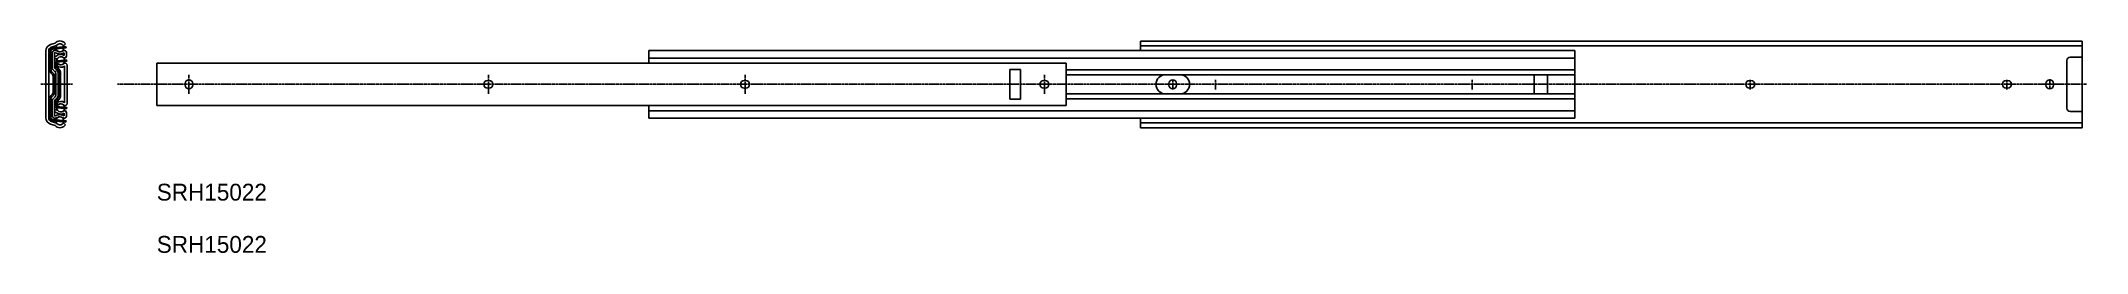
# Model space of a CAD drawing. Extents: x -59 to 1156, y 10 to 136.
import ezdxf

# ---------------------------------------------------------------- set-up
doc = ezdxf.new("R2010")
doc.units = 0
doc.linetypes.add('CENTER', pattern=[2, 1.25, -0.25, 0.25, -0.25])
doc.layers.get('0').update_dxf_attribs({"linetype": 'CONTINUOUS'})
doc.layers.add('CENTER', color=1, linetype='CENTER')

msp = doc.modelspace()

# ---------------------------------------------------------------- linework, layer by layer
at = {"color": 7, "linetype": 'CONTINUOUS'}
for p, q in [((-53, 133.7), (-50.4, 134.5)), ((-45.3, 132.9), (-44.1, 134)), ((-44.6, 134.5), (-44.1, 134)), ((594.2, 135.7), (1153.2, 135.7)), ((594.2, 135.7), (594.2, 130.1)), ((1153.2, 135.7), (1153.2, 84.2)), ((-55.8, 90.1), (-55.8, 129.9)), ((-54.1, 90.1), (-54.1, 129.9)), ((-53.7, 119.1), (-53.7, 129.4)), ((-52.9, 119.1), (-52.9, 129.4)), ((-52.5, 132.1), (-49.5, 133.1)), ((-52.1, 128.6), (-52.1, 120.1)), ((-51.7, 131.6), (-43.9, 132.4)), ((-51.6, 130.8), (-43.8, 131.7)), ((-50.8, 128.6), (-50.8, 120.1)), ((-49.9, 126.6), (-50.8, 126.5)), ((-49.5, 125.2), (-50.8, 125.1)), ((-50.6, 123.8), (-43.5, 124.6)), ((-50.6, 121.9), (-50.6, 123.8)), ((-49.8, 123.1), (-43.4, 123.8)), ((-49.8, 121.9), (-49.8, 123.1)), ((-49.5, 128.4), (-49, 128.2)), ((-48.5, 122.1), (-49.4, 121)), ((-48.9, 129.7), (-48.4, 129.5)), ((-45.2, 130.1), (-46.6, 129.5)), ((-44.9, 128.7), (-46.1, 128.2)), ((-45.8, 133.4), (-45.3, 132.9)), ((-44.9, 127.1), (-44.9, 128.7)), ((-43.9, 132.4), (-43.8, 131.7)), ((-43.6, 126.9), (-43.6, 128.9)), ((-43.5, 124.6), (-43.4, 123.8)), ((550, 122.6), (10, 122.6)), ((10, 122.6), (10, 97.4)), ((852.1, 130.1), (302.1, 130.1)), ((302.1, 130.1), (302.1, 122.6)), ((852.1, 125.6), (302.1, 125.6)), ((550, 97.4), (550, 122.6)), ((1153.2, 132.9), (594.2, 132.9)), ((852.1, 89.9), (852.1, 130.1)), ((1144.2, 124.1), (1144.2, 95.9)), ((1153.2, 126.1), (1146.2, 126.1)), ((-52.6, 116.7), (-52, 116.1)), ((-52.1, 117.2), (-51.5, 116.7)), ((-51.5, 114.8), (-51.5, 105.2)), ((-50.9, 117.9), (-50.6, 117.7)), ((-50.7, 114.8), (-50.7, 105.2)), ((-50.2, 119.1), (-49.9, 118.9)), ((-49.9, 103.5), (-49.9, 116.5)), ((-49.3, 119.1), (-48.6, 118.4)), ((-48.8, 119.7), (-48.1, 119)), ((-48.5, 103.5), (-48.5, 116.5)), ((-48, 102.8), (-48, 117.2)), ((-47.2, 102.8), (-47.2, 117.2)), ((-44.7, 99.1), (-44.7, 120.9)), ((-43.1, 121.2), (-43.1, 98.8)), ((26.8, 110.4), (26.8, 109.6)), ((31.3, 110.4), (31.3, 109.6)), ((206.5, 112.2), (207.3, 112.2)), ((358.9, 112.2), (359.7, 112.2)), ((516.5, 118.8), (516.5, 101.2)), ((516.5, 118.8), (522.9, 118.8)), ((522.9, 101.2), (522.9, 118.8)), ((536.7, 112.2), (537.5, 112.2)), ((852.1, 118.6), (550, 118.6)), ((852.1, 115.7), (550, 115.7)), ((609, 115.7), (613.3, 115.7)), ((611, 109.6), (611, 110.4)), ((617.6, 115.7), (613.3, 115.7)), ((615.5, 109.6), (615.5, 110.4)), ((827.9, 115.7), (827.9, 104.3)), ((835.8, 104.3), (835.8, 115.7)), ((956.6, 112.2), (955.8, 112.2)), ((1109, 112.2), (1108.2, 112.2)), ((1131.7, 110.4), (1131.7, 109.6)), ((1136.2, 110.4), (1136.2, 109.6)), ((-53.7, 100.9), (-53.7, 90.6)), ((-52.9, 100.9), (-52.9, 90.6)), ((-52.6, 103.3), (-52, 103.9)), ((-52.1, 102.8), (-51.5, 103.3)), ((-52.1, 91.4), (-52.1, 99.9)), ((-50.9, 102.1), (-50.6, 102.3)), ((-50.8, 91.4), (-50.8, 99.9)), ((-50.6, 98.1), (-50.6, 96.2)), ((-50.2, 100.9), (-49.9, 101.1)), ((-49.8, 98.1), (-49.8, 96.9)), ((-48.5, 97.9), (-49.4, 99)), ((-49.3, 100.9), (-48.6, 101.6)), ((-48.8, 100.3), (-48.1, 101)), ((550, 97.4), (10, 97.4)), ((206.5, 107.8), (207.3, 107.8)), ((302.1, 97.4), (302.1, 89.9)), ((358.9, 107.8), (359.7, 107.8)), ((516.5, 101.2), (522.9, 101.2)), ((536.7, 107.8), (537.5, 107.8)), ((852.1, 104.3), (550, 104.3)), ((852.1, 101.4), (550, 101.4)), ((609, 104.3), (613.3, 104.3)), ((617.6, 104.3), (613.3, 104.3)), ((956.6, 107.8), (955.8, 107.8)), ((1109, 107.8), (1108.2, 107.8)), ((-53, 86.3), (-50.4, 85.5)), ((-52.5, 87.9), (-49.5, 86.9)), ((-51.7, 88.4), (-43.9, 87.6)), ((-51.6, 89.2), (-43.8, 88.3)), ((-49.5, 94.8), (-50.8, 94.9)), ((-49.9, 93.4), (-50.8, 93.5)), ((-50.6, 96.2), (-43.5, 95.4)), ((-49.8, 96.9), (-43.4, 96.2)), ((-49.5, 91.6), (-49, 91.8)), ((-48.9, 90.3), (-48.4, 90.5)), ((-45.2, 89.9), (-46.6, 90.5)), ((-44.9, 91.3), (-46.1, 91.8)), ((-45.8, 86.6), (-45.3, 87.1)), ((-45.3, 87.1), (-44.1, 86)), ((-44.9, 92.9), (-44.9, 91.3)), ((-44.6, 85.5), (-44.1, 86)), ((-43.9, 87.6), (-43.8, 88.3)), ((-43.6, 93.1), (-43.6, 91.1)), ((-43.5, 95.4), (-43.4, 96.2)), ((852.1, 94.3), (302.1, 94.3)), ((852.1, 89.9), (302.1, 89.9)), ((594.2, 89.9), (594.2, 84.2)), ((1153.2, 87.1), (594.2, 87.1)), ((1153.2, 93.9), (1146.2, 93.9)), ((594.2, 84.2), (1153.2, 84.2))]:
    msp.add_line(p, q, dxfattribs=at)
for centre, radius, start, end in [((-51.8, 129.9), 3.98, 108.1936, 180), ((-47.5, 131.7), 4.05, 44.4056, 135.9154), ((-47.5, 131.7), 2.4, 14.6587, 177.8228), ((-51.8, 129.9), 2.33, 108.1936, 180), ((-51.5, 129.4), 2.2, 96.2408, 180), ((-51.5, 129.4), 1.4, 96.2408, 180), ((-50.7, 128.6), 1.39, 91.9328, 180), ((-50.6, 125.6), 4.45, 67.5641, 91.9328), ((-50.7, 128.6), 0.0428, 91.9328, 180), ((-50.6, 125.6), 3.1, 67.5641, 91.9328), ((-46.8, 121.9), 3.8, 180, 227.9349), ((-50, 127.1), 0.5, 273.7404, 314.3574), ((-47.5, 131.7), 2.4, 197.015, 355.4665), ((-46.8, 121.9), 3, 180, 227.9349), ((-47, 124), 3.75, 56.5283, 134.3574), ((-49.6, 126.2), 1, 273.7404, 319.4057), ((-47, 124), 2.4, 10.2952, 182.1863), ((-47, 124), 2.4, 201.4668, 351.0147), ((-47.5, 131.7), 3.75, 247.5641, 292.4359), ((-47, 124), 2.4, 51.9629, 139.4057), ((-47, 124), 2.4, 231.0959, 311.693), ((-44.8, 126.9), 1.2, 231.9629, 0), ((-44.5, 121.2), 1.4, 0, 131.693), ((-44.8, 128.9), 1.2, 0, 112.4359), ((1146.2, 124.1), 2, 90, 180), ((-50.4, 119.1), 3.3, 180, 226.7818), ((-50.4, 119.1), 2.5, 180, 226.7818), ((-49.6, 120.1), 2.5, 180, 240.2068), ((-53.2, 114.8), 1.7, 0, 46.7818), ((-53.2, 114.8), 2.5, 0, 46.7818), ((-49.6, 120.1), 1.15, 180, 240.2068), ((-51.3, 116.5), 1.4, 0, 60.2068), ((-51.3, 116.5), 2.75, 0, 60.2068), ((-47, 124), 3.9, 231.0959, 305.7548), ((-49.7, 117.2), 1.7, 0, 47.9349), ((-49.7, 117.2), 2.5, 0, 47.9349), ((29.1, 110.4), 2.25, 0, 180), ((29.1, 109.6), 2.25, 180, 0), ((206.5, 110), 2.25, 90, 270), ((207.3, 110), 2.25, 270, 90), ((358.9, 110), 2.25, 90, 270), ((359.7, 110), 2.25, 270, 90), ((536.7, 110), 2.25, 90, 270), ((537.5, 110), 2.25, 270, 90), ((609, 110), 5.66, 90, 270), ((613.3, 110.4), 2.25, 0, 180), ((613.3, 109.6), 2.25, 180, 0), ((617.6, 110), 5.66, 270, 90), ((955.8, 110), 2.25, 90, 270), ((956.6, 110), 2.25, 270, 90), ((1108.2, 110), 2.25, 90, 270), ((1109, 110), 2.25, 270, 90), ((1134, 110.4), 2.25, 0, 180), ((1134, 109.6), 2.25, 180, 0), ((-50.4, 100.9), 3.3, 133.2182, 180), ((-50.4, 100.9), 2.5, 133.2182, 180), ((-49.6, 99.9), 2.5, 119.7932, 180), ((-53.2, 105.2), 1.7, 313.2182, 0), ((-53.2, 105.2), 2.5, 313.2182, 0), ((-49.6, 99.9), 1.15, 119.7932, 180), ((-51.3, 103.5), 1.4, 299.7932, 0), ((-46.8, 98.1), 3.8, 132.0651, 180), ((-51.3, 103.5), 2.75, 299.7932, 0), ((-46.8, 98.1), 3, 132.0651, 180), ((-47, 96), 3.9, 54.2452, 128.9041), ((-47, 96), 2.4, 8.9853, 158.5332), ((-49.7, 102.8), 1.7, 312.0651, 0), ((-47, 96), 2.4, 48.307, 128.9041), ((-49.7, 102.8), 2.5, 312.0651, 0), ((-44.5, 98.8), 1.4, 228.307, 0), ((-51.8, 90.1), 3.98, 180, 251.8064), ((-51.8, 90.1), 2.33, 180, 251.8064), ((-51.5, 90.6), 2.2, 180, 263.7592), ((-51.5, 90.6), 1.4, 180, 263.7592), ((-50.7, 91.4), 1.39, 180, 268.0672), ((-50.7, 91.4), 0.0428, 180, 268.0672), ((-50.6, 94.4), 4.45, 268.0672, 292.4359), ((-50.6, 94.4), 3.1, 268.0672, 292.4359), ((-47.5, 88.3), 4.05, 224.0846, 315.5944), ((-50, 92.9), 0.5, 45.6426, 86.2596), ((-47.5, 88.3), 2.4, 182.1772, 345.3413), ((-47.5, 88.3), 2.4, 4.5335, 162.985), ((-47, 96), 3.75, 225.6426, 303.4717), ((-49.6, 93.8), 1, 40.5943, 86.2596), ((-47, 96), 2.4, 177.8137, 349.7048), ((-47.5, 88.3), 3.75, 67.5641, 112.4359), ((-47, 96), 2.4, 220.5943, 308.0371), ((-44.8, 93.1), 1.2, 0, 128.0371), ((-44.8, 91.1), 1.2, 247.5641, 0), ((1146.2, 95.9), 2, 180, 270)]:
    msp.add_arc(centre, radius, start, end, dxfattribs=at)
at = {"layer": 'CENTER', "color": 1, "linetype": 'CENTER'}
for p, q in [((-58.8, 110), (-40.1, 110)), ((-13.3, 110), (1156.2, 110)), ((29.1, 104.3), (29.1, 115.7)), ((206.9, 104.3), (206.9, 115.7)), ((359.3, 104.3), (359.3, 115.7)), ((537.1, 104.3), (537.1, 115.7)), ((613.3, 107), (613.3, 113)), ((638.7, 107), (638.7, 113)), ((791.1, 107), (791.1, 113)), ((956.2, 107), (956.2, 113)), ((1108.6, 107), (1108.6, 113)), ((1134, 113), (1134, 107))]:
    msp.add_line(p, q, dxfattribs=at)

# ---------------------------------------------------------------- texts
at = {"color": 7, "linetype": 'CONTINUOUS'}
for p in [(10, 41), (10, 10)]:
    msp.add_text('SRH15022', height=10, dxfattribs=at).set_placement(p)

doc.saveas('drawing.dxf')
